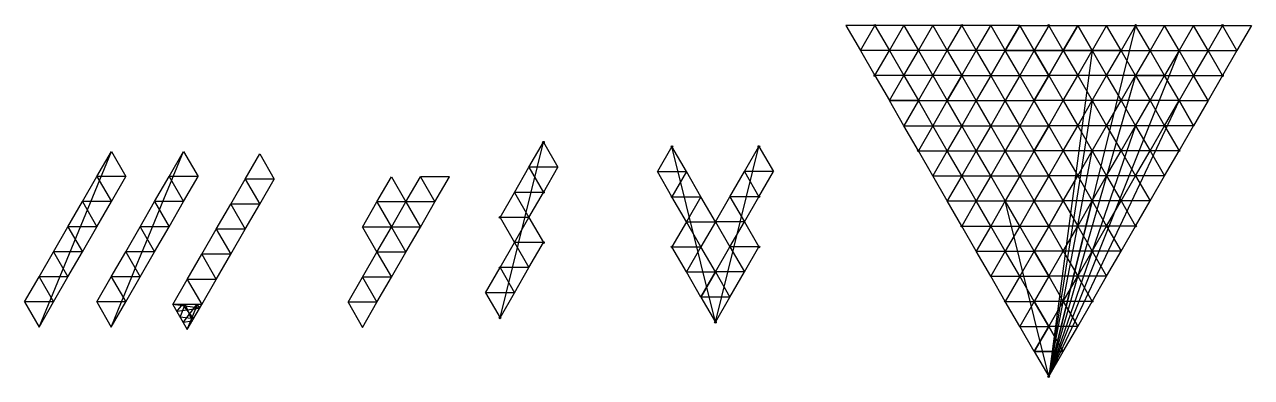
# Model space of a CAD drawing. Header units: inches. Extents: x -9 to 1883, y -44 to 1855.
# Drawn here: x -9 to 725, y -40 to 171 of the extents above; entities that cross this region are included whole.
import ezdxf

# ---------------------------------------------------------------- set-up
doc = ezdxf.new("R2010")
doc.units = ezdxf.units.IN
doc.header["$MEASUREMENT"] = 0

msp = doc.modelspace()

# ---------------------------------------------------------------- linework, layer by layer
at = {"color": 5}
for p, q in [((655.72, 170.36), (603.76, -39.64)), ((655.72, 140.36), (603.76, -39.64)), ((655.72, 110.36), (603.76, -39.64)), ((603.76, -39.64), (629.74, 95.36))]:
    msp.add_line(p, q, dxfattribs=at)
at = {"color": 2}
for p in [(681.7, 155.36), (629.74, 155.36)]:
    msp.add_line(p, (603.76, -39.64), dxfattribs=at)
at = {"color": 4}
for p in [(629.74, 125.36), (681.7, 125.36)]:
    msp.add_line(p, (603.76, -39.64), dxfattribs=at)
at = {"color": 3}
for p, q in [((275.66, -4.5), (301.64, 100.5)), ((404.46, -7.09), (378.48, 97.91)), ((404.46, -7.09), (430.44, 97.91)), ((603.76, -39.64), (577.78, 65.36)), ((603.76, -39.64), (629.74, 65.36))]:
    msp.add_line(p, q, dxfattribs=at)
for p, q in [((0, -10), (43.3, 95)), ((202.1, 64.8), (210.76, 79.8)), ((228.08, 79.8), (236.74, 64.8)), ((228.08, 79.8), (236.74, 64.8)), ((202.1, 64.8), (210.76, 49.8)), ((202.1, 64.8), (210.76, 49.8)), ((228.08, 49.8), (236.74, 64.8)), ((202.1, 34.8), (210.76, 49.8)), ((202.1, 34.8), (210.76, 49.8)), ((228.08, 49.8), (210.76, 49.8)), ((228.08, 49.8), (210.76, 49.8)), ((202.1, 34.8), (210.76, 19.8)), ((202.1, 34.8), (210.76, 19.8)), ((202.1, 4.8), (210.76, 19.8)), ((202.1, 4.8), (184.78, 4.8)), ((202.1, 4.8), (184.78, 4.8))]:
    msp.add_line(p, q)
at = {"color": 242, "true_color": 0xcd2027}
for p, q in [((80.28, 80), (86.46, 95)), ((74.09, 65), (79.24, 77.5)), ((79.24, 77.5), (80.28, 80)), ((67.9, 50), (72.03, 60)), ((72.03, 60), (74.09, 65)), ((64.81, 42.5), (67.9, 50)), ((61.72, 35), (64.81, 42.5)), ((57.59, 25), (61.72, 35)), ((55.53, 20), (57.59, 25)), ((50.38, 7.5), (55.53, 20)), ((49.35, 5), (50.38, 7.5)), ((43.16, -10), (49.35, 5)), ((96.08, 1.36), (80, 3.5)), ((82.47, -0.79), (85.77, 3.5)), ((95.88, 1), (82.47, -0.79)), ((84.33, -4), (87.42, 3.5)), ((85.77, 3.5), (92.37, -5.07)), ((86.19, -7.21), (94.43, 3.5)), ((87.42, 3.5), (91.55, -6.5)), ((88.66, -11.5), (94.85, 3.5)), ((94.43, 3.5), (96.08, 1.36)), ((94.85, 3.5), (95.88, 1)), ((92.37, -5.07), (84.33, -4)), ((91.55, -6.5), (86.19, -7.21))]:
    msp.add_line(p, q, dxfattribs=at)
at = {"color": 32, "true_color": 0xcd6928}
for p, q in [((210.76, 79.8), (219.42, 64.8)), ((219.42, 64.8), (228.08, 79.8)), ((245.4, 79.8), (228.08, 79.8)), ((236.74, 64.8), (245.4, 79.8)), ((193.44, 49.8), (202.1, 64.8)), ((219.42, 64.8), (202.1, 64.8)), ((219.42, 64.8), (202.1, 64.8)), ((210.76, 49.8), (219.42, 64.8)), ((210.76, 49.8), (219.42, 64.8)), ((219.42, 64.8), (228.08, 49.8)), ((219.42, 64.8), (228.08, 49.8)), ((236.74, 64.8), (219.42, 64.8)), ((236.74, 64.8), (219.42, 64.8)), ((193.44, 49.8), (202.1, 34.8)), ((210.76, 49.8), (193.44, 49.8)), ((210.76, 49.8), (193.44, 49.8)), ((210.76, 49.8), (219.42, 34.8)), ((210.76, 49.8), (219.42, 34.8)), ((219.42, 34.8), (228.08, 49.8)), ((193.44, 19.8), (202.1, 34.8)), ((219.42, 34.8), (202.1, 34.8)), ((219.42, 34.8), (202.1, 34.8)), ((210.76, 19.8), (219.42, 34.8)), ((184.78, 4.8), (193.44, 19.8)), ((193.44, 19.8), (202.1, 4.8)), ((193.44, 19.8), (202.1, 4.8)), ((210.76, 19.8), (193.44, 19.8)), ((210.76, 19.8), (193.44, 19.8)), ((184.78, 4.8), (193.44, -10.2)), ((193.44, -10.2), (202.1, 4.8))]:
    msp.add_line(p, q, dxfattribs=at)
for points in [[(499.84, 170.36), (482.51, 170.36), (491.18, 155.36)], [(499.84, 170.36), (508.5, 155.36), (491.18, 155.36)], [(499.84, 170.36), (508.5, 155.36), (517.16, 170.36)], [(525.82, 155.36), (508.5, 155.36), (517.16, 170.36)], [(525.82, 155.36), (534.48, 170.36), (517.16, 170.36)], [(525.82, 155.36), (534.48, 170.36), (543.14, 155.36)], [(551.8, 170.36), (534.48, 170.36), (543.14, 155.36)], [(551.8, 170.36), (560.46, 155.36), (543.14, 155.36)], [(551.8, 170.36), (560.46, 155.36), (569.12, 170.36)], [(577.78, 155.36), (560.46, 155.36), (569.12, 170.36)], [(577.78, 155.36), (586.44, 170.36), (569.12, 170.36)], [(577.78, 155.36), (586.44, 170.36), (595.1, 155.36)], [(577.78, 155.36), (595.1, 155.36), (586.44, 170.36)], [(603.76, 170.36), (595.1, 155.36), (586.44, 170.36)], [(603.76, 170.36), (595.1, 155.36), (612.42, 155.36)], [(603.76, 170.36), (621.08, 170.36), (612.42, 155.36)], [(629.74, 155.36), (612.42, 155.36), (621.08, 170.36)], [(629.74, 155.36), (621.08, 170.36), (612.42, 155.36)], [(629.74, 155.36), (621.08, 170.36), (638.4, 170.36)], [(629.74, 155.36), (647.06, 155.36), (638.4, 170.36)], [(655.72, 170.36), (647.06, 155.36), (638.4, 170.36)], [(655.72, 170.36), (647.06, 155.36), (664.38, 155.36)], [(655.72, 170.36), (673.04, 170.36), (664.38, 155.36)], [(681.7, 155.36), (673.04, 170.36), (664.38, 155.36)], [(681.7, 155.36), (673.04, 170.36), (690.36, 170.36)], [(681.7, 155.36), (699.02, 155.36), (690.36, 170.36)], [(707.68, 170.36), (699.02, 155.36), (690.36, 170.36)], [(707.68, 170.36), (699.02, 155.36), (716.34, 155.36)], [(707.68, 170.36), (725, 170.36), (716.34, 155.36)], [(499.84, 140.36), (508.5, 155.36), (491.18, 155.36)], [(499.84, 140.36), (508.5, 155.36), (517.16, 140.36)], [(525.82, 155.36), (508.5, 155.36), (517.16, 140.36)], [(525.82, 155.36), (534.48, 140.36), (517.16, 140.36)], [(525.82, 155.36), (534.48, 140.36), (543.14, 155.36)], [(551.8, 140.36), (534.48, 140.36), (543.14, 155.36)], [(551.8, 140.36), (560.46, 155.36), (543.14, 155.36)], [(577.78, 155.36), (560.46, 155.36), (569.12, 140.36)], [(577.78, 155.36), (569.12, 140.36), (586.44, 140.36)], [(577.78, 155.36), (595.1, 155.36), (586.44, 140.36)], [(603.76, 140.36), (595.1, 155.36), (586.44, 140.36)], [(603.76, 140.36), (612.42, 155.36), (595.1, 155.36)], [(603.76, 140.36), (595.1, 155.36), (612.42, 155.36)], [(603.76, 140.36), (612.42, 155.36), (621.08, 140.36)], [(629.74, 155.36), (612.42, 155.36), (621.08, 140.36)], [(629.74, 155.36), (638.4, 140.36), (621.08, 140.36)], [(629.74, 155.36), (638.4, 140.36), (647.06, 155.36)], [(655.72, 140.36), (647.06, 155.36), (664.38, 155.36)], [(655.72, 140.36), (673.04, 140.36), (664.38, 155.36)], [(681.7, 155.36), (673.04, 140.36), (664.38, 155.36)], [(681.7, 155.36), (673.04, 140.36), (690.36, 140.36)], [(681.7, 155.36), (699.02, 155.36), (690.36, 140.36)], [(707.68, 140.36), (699.02, 155.36), (690.36, 140.36)], [(707.68, 140.36), (699.02, 155.36), (716.34, 155.36)], [(499.84, 140.36), (508.5, 125.36), (517.16, 140.36)], [(525.82, 125.36), (508.5, 125.36), (517.16, 140.36)], [(525.82, 125.36), (534.48, 140.36), (517.16, 140.36)], [(551.8, 140.36), (534.48, 140.36), (543.14, 125.36)], [(551.8, 140.36), (543.14, 125.36), (560.46, 125.36)], [(551.8, 140.36), (569.12, 140.36), (560.46, 125.36)], [(577.78, 125.36), (569.12, 140.36), (560.46, 125.36)], [(577.78, 125.36), (569.12, 140.36), (586.44, 140.36)], [(577.78, 125.36), (595.1, 125.36), (586.44, 140.36)], [(603.76, 140.36), (595.1, 125.36), (586.44, 140.36)], [(603.76, 140.36), (612.42, 125.36), (595.1, 125.36)], [(603.76, 140.36), (612.42, 125.36), (621.08, 140.36)], [(629.74, 125.36), (612.42, 125.36), (621.08, 140.36)], [(629.74, 125.36), (638.4, 140.36), (621.08, 140.36)], [(629.74, 125.36), (638.4, 140.36), (647.06, 125.36)], [(655.72, 140.36), (638.4, 140.36), (647.06, 125.36)], [(655.72, 140.36), (664.38, 125.36), (647.06, 125.36)], [(655.72, 140.36), (664.38, 125.36), (673.04, 140.36)], [(681.7, 125.36), (673.04, 140.36), (690.36, 140.36)], [(681.7, 125.36), (699.02, 125.36), (690.36, 140.36)], [(707.68, 140.36), (699.02, 125.36), (690.36, 140.36)], [(525.82, 125.36), (517.16, 110.36), (508.5, 125.36)], [(525.82, 125.36), (517.16, 110.36), (534.48, 110.36)], [(525.82, 125.36), (543.14, 125.36), (534.48, 110.36)], [(551.8, 110.36), (543.14, 125.36), (534.48, 110.36)], [(551.8, 110.36), (543.14, 125.36), (560.46, 125.36)], [(551.8, 110.36), (569.12, 110.36), (560.46, 125.36)], [(577.78, 125.36), (569.12, 110.36), (560.46, 125.36)], [(577.78, 125.36), (569.12, 110.36), (586.44, 110.36)], [(577.78, 125.36), (595.1, 125.36), (586.44, 110.36)], [(603.76, 110.36), (595.1, 125.36), (586.44, 110.36)], [(603.76, 110.36), (612.42, 125.36), (621.08, 110.36)], [(629.74, 125.36), (612.42, 125.36), (621.08, 110.36)], [(629.74, 125.36), (638.4, 110.36), (621.08, 110.36)], [(629.74, 125.36), (638.4, 110.36), (647.06, 125.36)], [(655.72, 110.36), (638.4, 110.36), (647.06, 125.36)], [(655.72, 110.36), (664.38, 125.36), (647.06, 125.36)], [(655.72, 110.36), (664.38, 125.36), (673.04, 110.36)], [(681.7, 125.36), (664.38, 125.36), (673.04, 110.36)], [(681.7, 125.36), (690.36, 110.36), (673.04, 110.36)], [(681.7, 125.36), (699.02, 125.36), (690.36, 110.36)], [(525.82, 95.36), (517.16, 110.36), (534.48, 110.36)], [(525.82, 95.36), (543.14, 95.36), (534.48, 110.36)], [(551.8, 110.36), (543.14, 95.36), (534.48, 110.36)], [(551.8, 110.36), (543.14, 95.36), (560.46, 95.36)], [(551.8, 110.36), (569.12, 110.36), (560.46, 95.36)], [(577.78, 95.36), (569.12, 110.36), (560.46, 95.36)], [(577.78, 95.36), (569.12, 110.36), (586.44, 110.36)], [(577.78, 95.36), (595.1, 95.36), (586.44, 110.36)], [(603.76, 110.36), (595.1, 95.36), (586.44, 110.36)], [(603.76, 110.36), (612.42, 95.36), (595.1, 95.36)], [(603.76, 110.36), (612.42, 95.36), (621.08, 110.36)], [(629.74, 95.36), (612.42, 95.36), (621.08, 110.36)], [(629.74, 95.36), (638.4, 110.36), (621.08, 110.36)], [(629.74, 95.36), (638.4, 110.36), (647.06, 95.36)], [(655.72, 110.36), (638.4, 110.36), (647.06, 95.36)], [(655.72, 110.36), (664.38, 95.36), (647.06, 95.36)], [(655.72, 110.36), (664.38, 95.36), (673.04, 110.36)], [(681.7, 95.36), (664.38, 95.36), (673.04, 110.36)], [(681.7, 95.36), (690.36, 110.36), (673.04, 110.36)], [(301.64, 100.5), (310.3, 85.5), (292.98, 85.5)], [(378.48, 97.91), (369.82, 82.91), (387.14, 82.91)], [(430.44, 97.91), (439.1, 82.91), (421.78, 82.91)], [(51.96, 80), (34.64, 80), (43.3, 95)], [(95.12, 80), (77.8, 80), (86.46, 95)], [(140.62, 78.5), (123.3, 78.5), (131.96, 93.5)], [(525.82, 95.36), (543.14, 95.36), (534.48, 80.36)], [(551.8, 80.36), (543.14, 95.36), (534.48, 80.36)], [(551.8, 80.36), (543.14, 95.36), (560.46, 95.36)], [(551.8, 80.36), (569.12, 80.36), (560.46, 95.36)], [(577.78, 95.36), (569.12, 80.36), (560.46, 95.36)], [(577.78, 95.36), (569.12, 80.36), (586.44, 80.36)], [(577.78, 95.36), (595.1, 95.36), (586.44, 80.36)], [(603.76, 80.36), (595.1, 95.36), (586.44, 80.36)], [(603.76, 80.36), (612.42, 95.36), (621.08, 80.36)], [(629.74, 95.36), (612.42, 95.36), (621.08, 80.36)], [(629.74, 95.36), (638.4, 80.36), (621.08, 80.36)], [(629.74, 95.36), (638.4, 80.36), (647.06, 95.36)], [(655.72, 80.36), (638.4, 80.36), (647.06, 95.36)], [(655.72, 80.36), (664.38, 95.36), (647.06, 95.36)], [(655.72, 80.36), (664.38, 95.36), (673.04, 80.36)], [(681.7, 95.36), (664.38, 95.36), (673.04, 80.36)], [(301.64, 70.5), (284.32, 70.5), (292.98, 85.5)], [(301.64, 70.5), (310.3, 85.5), (292.98, 85.5)], [(378.48, 67.91), (369.82, 82.91), (387.14, 82.91)], [(378.48, 67.91), (395.8, 67.91), (387.14, 82.91)], [(430.44, 67.91), (413.12, 67.91), (421.78, 82.91)], [(430.44, 67.91), (439.1, 82.91), (421.78, 82.91)], [(25.98, 65), (34.64, 80), (43.3, 65)], [(51.96, 80), (34.64, 80), (43.3, 65)], [(69.14, 65), (77.8, 80), (86.46, 65)], [(95.12, 80), (77.8, 80), (86.46, 65)], [(114.64, 63.5), (123.3, 78.5), (131.96, 63.5)], [(140.62, 78.5), (123.3, 78.5), (131.96, 63.5)], [(551.8, 80.36), (543.14, 65.36), (534.48, 80.36)], [(551.8, 80.36), (543.14, 65.36), (560.46, 65.36)], [(551.8, 80.36), (569.12, 80.36), (560.46, 65.36)], [(577.78, 65.36), (569.12, 80.36), (560.46, 65.36)], [(577.78, 65.36), (569.12, 80.36), (586.44, 80.36)], [(577.78, 65.36), (595.1, 65.36), (586.44, 80.36)], [(603.76, 80.36), (595.1, 65.36), (586.44, 80.36)], [(603.76, 80.36), (595.1, 65.36), (612.42, 65.36)], [(603.76, 80.36), (612.42, 65.36), (621.08, 80.36)], [(629.74, 65.36), (612.42, 65.36), (621.08, 80.36)], [(629.74, 65.36), (638.4, 80.36), (621.08, 80.36)], [(629.74, 65.36), (638.4, 80.36), (647.06, 65.36)], [(655.72, 80.36), (638.4, 80.36), (647.06, 65.36)], [(655.72, 80.36), (664.38, 65.36), (647.06, 65.36)], [(655.72, 80.36), (664.38, 65.36), (673.04, 80.36)], [(275.66, 55.5), (284.32, 70.5), (292.98, 55.5)], [(301.64, 70.5), (284.32, 70.5), (292.98, 55.5)], [(378.48, 67.91), (395.8, 67.91), (387.14, 52.91)], [(404.46, 52.91), (395.8, 67.91), (387.14, 52.91)], [(404.46, 52.91), (413.12, 67.91), (421.78, 52.91)], [(430.44, 67.91), (413.12, 67.91), (421.78, 52.91)], [(25.98, 65), (34.64, 50), (17.32, 50)], [(25.98, 65), (34.64, 50), (43.3, 65)], [(69.14, 65), (77.8, 50), (60.48, 50)], [(69.14, 65), (77.8, 50), (86.46, 65)], [(114.64, 63.5), (123.3, 48.5), (105.98, 48.5)], [(114.64, 63.5), (123.3, 48.5), (131.96, 63.5)], [(551.8, 50.36), (543.14, 65.36), (560.46, 65.36)], [(551.8, 50.36), (569.12, 50.36), (560.46, 65.36)], [(577.78, 65.36), (569.12, 50.36), (560.46, 65.36)], [(577.78, 65.36), (569.12, 50.36), (586.44, 50.36)], [(577.78, 65.36), (595.1, 65.36), (586.44, 50.36)], [(603.76, 50.36), (595.1, 65.36), (586.44, 50.36)], [(603.76, 50.36), (595.1, 65.36), (612.42, 65.36)], [(603.76, 50.36), (612.42, 65.36), (621.08, 50.36)], [(629.74, 65.36), (612.42, 65.36), (621.08, 50.36)], [(629.74, 65.36), (638.4, 50.36), (621.08, 50.36)], [(629.74, 65.36), (638.4, 50.36), (647.06, 65.36)], [(655.72, 50.36), (638.4, 50.36), (647.06, 65.36)], [(655.72, 50.36), (664.38, 65.36), (647.06, 65.36)], [(275.66, 55.5), (284.32, 40.5), (292.98, 55.5)], [(301.64, 40.5), (284.32, 40.5), (292.98, 55.5)], [(378.48, 37.91), (395.8, 37.91), (387.14, 52.91)], [(404.46, 52.91), (395.8, 37.91), (387.14, 52.91)], [(404.46, 52.91), (413.12, 37.91), (421.78, 52.91)], [(430.44, 37.91), (413.12, 37.91), (421.78, 52.91)], [(25.98, 35), (8.66, 35), (17.32, 50)], [(25.98, 35), (34.64, 50), (17.32, 50)], [(69.14, 35), (51.82, 35), (60.48, 50)], [(69.14, 35), (77.8, 50), (60.48, 50)], [(114.64, 33.5), (97.32, 33.5), (105.98, 48.5)], [(114.64, 33.5), (123.3, 48.5), (105.98, 48.5)], [(551.8, 50.36), (569.12, 50.36), (560.46, 35.36)], [(577.78, 35.36), (569.12, 50.36), (560.46, 35.36)], [(577.78, 35.36), (569.12, 50.36), (586.44, 50.36)], [(577.78, 35.36), (595.1, 35.36), (586.44, 50.36)], [(603.76, 50.36), (595.1, 35.36), (586.44, 50.36)], [(603.76, 50.36), (612.42, 35.36), (621.08, 50.36)], [(629.74, 35.36), (612.42, 35.36), (621.08, 50.36)], [(629.74, 35.36), (638.4, 50.36), (621.08, 50.36)], [(629.74, 35.36), (638.4, 50.36), (647.06, 35.36)], [(655.72, 50.36), (638.4, 50.36), (647.06, 35.36)], [(275.66, 25.5), (284.32, 40.5), (292.98, 25.5)], [(301.64, 40.5), (284.32, 40.5), (292.98, 25.5)], [(378.48, 37.91), (395.8, 37.91), (387.14, 22.91)], [(404.46, 22.91), (395.8, 37.91), (387.14, 22.91)], [(404.46, 22.91), (413.12, 37.91), (421.78, 22.91)], [(430.44, 37.91), (413.12, 37.91), (421.78, 22.91)], [(0, 20), (8.66, 35), (17.32, 20)], [(25.98, 35), (8.66, 35), (17.32, 20)], [(43.16, 20), (51.82, 35), (60.48, 20)], [(69.14, 35), (51.82, 35), (60.48, 20)], [(88.66, 18.5), (97.32, 33.5), (105.98, 18.5)], [(114.64, 33.5), (97.32, 33.5), (105.98, 18.5)], [(577.78, 35.36), (569.12, 20.36), (560.46, 35.36)], [(577.78, 35.36), (569.12, 20.36), (586.44, 20.36)], [(577.78, 35.36), (595.1, 35.36), (586.44, 20.36)], [(603.76, 20.36), (595.1, 35.36), (586.44, 20.36)], [(603.76, 20.36), (612.42, 35.36), (595.1, 35.36)], [(603.76, 20.36), (612.42, 35.36), (621.08, 20.36)], [(629.74, 35.36), (612.42, 35.36), (621.08, 20.36)], [(629.74, 35.36), (638.4, 20.36), (621.08, 20.36)], [(629.74, 35.36), (638.4, 20.36), (647.06, 35.36)], [(275.66, 25.5), (284.32, 10.5), (267, 10.5)], [(275.66, 25.5), (284.32, 10.5), (292.98, 25.5)], [(404.46, 22.91), (395.8, 7.91), (387.14, 22.91)], [(404.46, 22.91), (413.12, 7.91), (395.8, 7.91)], [(404.46, 22.91), (413.12, 7.91), (421.78, 22.91)], [(0, 20), (8.66, 5), (-8.66, 5)], [(0, 20), (8.66, 5), (17.32, 20)], [(43.16, 20), (51.82, 5), (34.5, 5)], [(43.16, 20), (51.82, 5), (60.48, 20)], [(88.66, 18.5), (97.32, 3.5), (80, 3.5)], [(88.66, 18.5), (97.32, 3.5), (105.98, 18.5)], [(577.78, 5.36), (569.12, 20.36), (586.44, 20.36)], [(577.78, 5.36), (595.1, 5.36), (586.44, 20.36)], [(603.76, 20.36), (595.1, 5.36), (586.44, 20.36)], [(603.76, 20.36), (612.42, 5.36), (621.08, 20.36)], [(629.74, 5.36), (612.42, 5.36), (621.08, 20.36)], [(629.74, 5.36), (638.4, 20.36), (621.08, 20.36)], [(275.66, -4.5), (284.32, 10.5), (267, 10.5)], [(404.46, -7.09), (413.12, 7.91), (395.8, 7.91)], [(0, -10), (8.66, 5), (-8.66, 5)], [(43.16, -10), (51.82, 5), (34.5, 5)], [(88.66, -11.5), (97.32, 3.5), (80, 3.5)], [(577.78, 5.36), (595.1, 5.36), (586.44, -9.64)], [(603.76, -9.64), (595.1, 5.36), (586.44, -9.64)], [(603.76, -9.64), (612.42, 5.36), (595.1, 5.36)], [(603.76, -9.64), (612.42, 5.36), (621.08, -9.64)], [(629.74, 5.36), (612.42, 5.36), (621.08, -9.64)], [(603.76, -9.64), (595.1, -24.64), (586.44, -9.64)], [(603.76, -9.64), (612.42, -24.64), (595.1, -24.64)], [(603.76, -9.64), (595.1, -24.64), (612.42, -24.64)], [(603.76, -9.64), (612.42, -24.64), (621.08, -9.64)], [(603.76, -39.64), (612.42, -24.64), (595.1, -24.64)]]:
    msp.add_lwpolyline(points, close=True)
at = {"color": 240, "true_color": 0xed1f24}
for centre in [(499.84, 170.36), (499.84, 170.36), (499.84, 170.36), (551.8, 170.36), (551.8, 170.36), (551.8, 170.36), (603.76, 170.36), (603.76, 170.36), (603.76, 170.36), (655.72, 170.36), (655.72, 170.36), (655.72, 170.36), (707.68, 170.36), (707.68, 170.36), (707.68, 170.36), (525.82, 155.36), (525.82, 155.36), (525.82, 155.36), (525.82, 155.36), (525.82, 155.36), (525.82, 155.36), (577.78, 155.36), (577.78, 155.36), (577.78, 155.36), (577.78, 155.36), (577.78, 155.36), (577.78, 155.36), (577.78, 155.36), (629.74, 155.36), (629.74, 155.36), (629.74, 155.36), (629.74, 155.36), (629.74, 155.36), (629.74, 155.36), (629.74, 155.36), (681.7, 155.36), (681.7, 155.36), (681.7, 155.36), (681.7, 155.36), (681.7, 155.36), (681.7, 155.36), (499.84, 140.36), (499.84, 140.36), (499.84, 140.36), (551.8, 140.36), (551.8, 140.36), (551.8, 140.36), (551.8, 140.36), (551.8, 140.36), (603.76, 140.36), (603.76, 140.36), (603.76, 140.36), (603.76, 140.36), (603.76, 140.36), (603.76, 140.36), (603.76, 140.36), (655.72, 140.36), (655.72, 140.36), (655.72, 140.36), (655.72, 140.36), (655.72, 140.36), (707.68, 140.36), (707.68, 140.36), (707.68, 140.36), (525.82, 125.36), (525.82, 125.36), (525.82, 125.36), (525.82, 125.36), (525.82, 125.36), (577.78, 125.36), (577.78, 125.36), (577.78, 125.36), (577.78, 125.36), (577.78, 125.36), (577.78, 125.36), (629.74, 125.36), (629.74, 125.36), (629.74, 125.36), (629.74, 125.36), (629.74, 125.36), (629.74, 125.36), (681.7, 125.36), (681.7, 125.36), (681.7, 125.36), (681.7, 125.36), (681.7, 125.36), (551.8, 110.36), (551.8, 110.36), (551.8, 110.36), (551.8, 110.36), (551.8, 110.36), (551.8, 110.36), (603.76, 110.36), (603.76, 110.36), (603.76, 110.36), (603.76, 110.36), (603.76, 110.36), (655.72, 110.36), (655.72, 110.36), (655.72, 110.36), (655.72, 110.36), (655.72, 110.36), (655.72, 110.36), (301.64, 100.5), (378.48, 97.91), (430.44, 97.91), (525.82, 95.36), (525.82, 95.36), (525.82, 95.36), (577.78, 95.36), (577.78, 95.36), (577.78, 95.36), (577.78, 95.36), (577.78, 95.36), (577.78, 95.36), (629.74, 95.36), (629.74, 95.36), (629.74, 95.36), (629.74, 95.36), (629.74, 95.36), (629.74, 95.36), (681.7, 95.36), (681.7, 95.36), (681.7, 95.36), (551.8, 80.36), (551.8, 80.36), (551.8, 80.36), (551.8, 80.36), (551.8, 80.36), (551.8, 80.36), (603.76, 80.36), (603.76, 80.36), (603.76, 80.36), (603.76, 80.36), (603.76, 80.36), (655.72, 80.36), (655.72, 80.36), (655.72, 80.36), (655.72, 80.36), (655.72, 80.36), (655.72, 80.36), (301.64, 70.5), (301.64, 70.5), (301.64, 70.5), (378.48, 67.91), (378.48, 67.91), (378.48, 67.91), (430.44, 67.91), (430.44, 67.91), (430.44, 67.91), (577.78, 65.36), (577.78, 65.36), (577.78, 65.36), (577.78, 65.36), (577.78, 65.36), (577.78, 65.36), (629.74, 65.36), (629.74, 65.36), (629.74, 65.36), (629.74, 65.36), (629.74, 65.36), (629.74, 65.36), (275.66, 55.5), (275.66, 55.5), (404.46, 52.91), (404.46, 52.91), (404.46, 52.91), (404.46, 52.91), (551.8, 50.36), (551.8, 50.36), (551.8, 50.36), (603.76, 50.36), (603.76, 50.36), (603.76, 50.36), (603.76, 50.36), (603.76, 50.36), (655.72, 50.36), (655.72, 50.36), (655.72, 50.36), (301.64, 40.5), (301.64, 40.5), (378.48, 37.91), (378.48, 37.91), (430.44, 37.91), (430.44, 37.91), (577.78, 35.36), (577.78, 35.36), (577.78, 35.36), (577.78, 35.36), (577.78, 35.36), (577.78, 35.36), (629.74, 35.36), (629.74, 35.36), (629.74, 35.36), (629.74, 35.36), (629.74, 35.36), (629.74, 35.36), (275.66, 25.5), (275.66, 25.5), (275.66, 25.5), (404.46, 22.91), (404.46, 22.91), (404.46, 22.91), (404.46, 22.91), (404.46, 22.91), (404.46, 22.91), (603.76, 20.36), (603.76, 20.36), (603.76, 20.36), (603.76, 20.36), (603.76, 20.36), (577.78, 5.36), (577.78, 5.36), (577.78, 5.36), (629.74, 5.36), (629.74, 5.36), (629.74, 5.36), (275.66, -4.5), (404.46, -7.09), (603.76, -9.64), (603.76, -9.64), (603.76, -9.64), (603.76, -9.64), (603.76, -9.64), (603.76, -9.64), (603.76, -9.64), (603.76, -39.64)]:
    msp.add_circle(centre, 0.5, dxfattribs=at)

doc.saveas('drawing.dxf')
